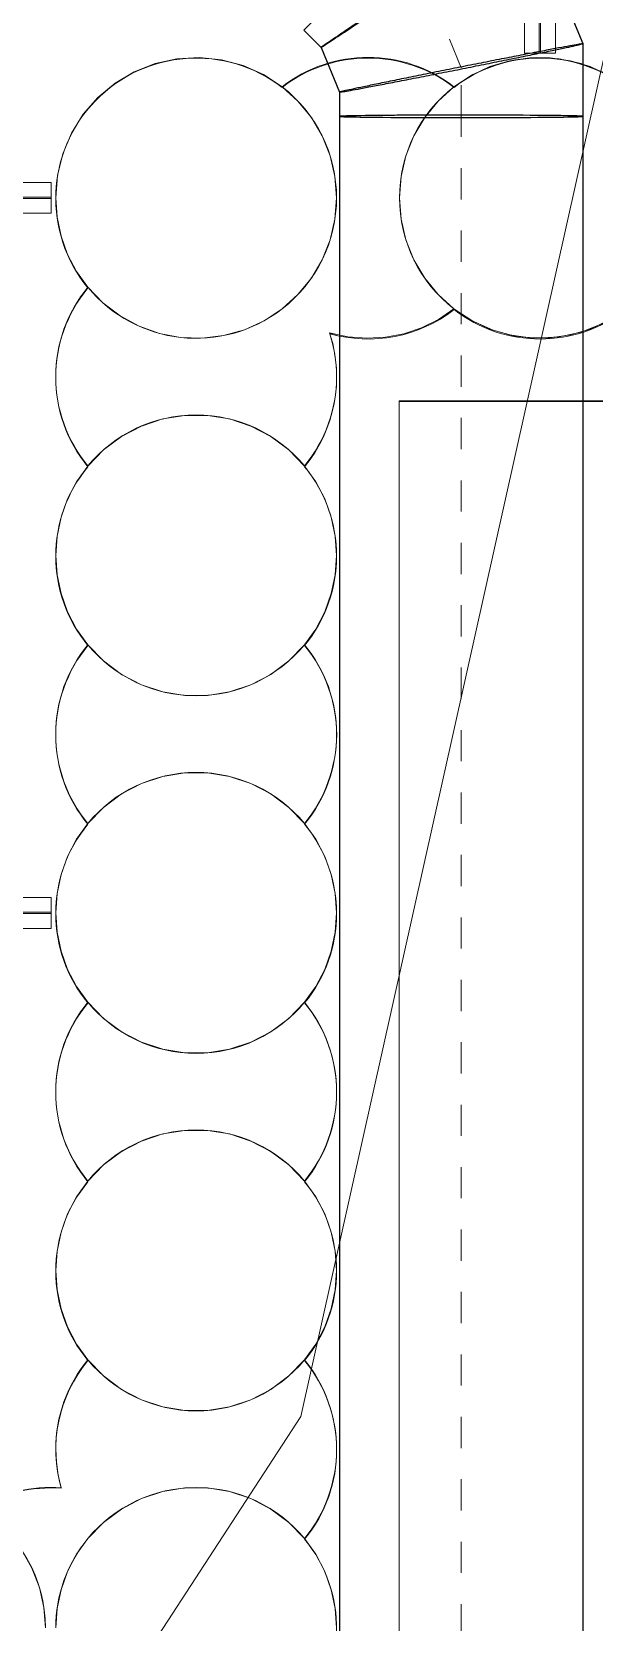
# Model space of a CAD drawing. Header units: metres. Extents: x 1753726 to 1755216, y 5920592 to 5921703.
# Drawn here: x 1755127.2 to 1755129.01, y 5921403.07 to 5921408.17 of the extents above; entities that cross this region are included whole.
import ezdxf

# ---------------------------------------------------------------- set-up
doc = ezdxf.new("R2010")
doc.units = ezdxf.units.M
doc.linetypes.add('Centre', pattern=[0.01, 0.006, -0.00125, 0.0015, -0.00125])
for name, color, linetype, lineweight in [('A-FLOR-____-OTLN', 9, 'Continuous', 9), ('M-HVAC-DUCT-CNTR', 70, 'Centre', 9), ('M-HVAC-DUCT-OTLN', 70, 'Continuous', 25), ('S-BEAM-____-OTLN', 7, 'Continuous', 9), ('S-FNDN-____-OTLN', 7, 'Continuous', 9)]:
    doc.layers.add(name, color=color, linetype=linetype, lineweight=lineweight)

# ---------------------------------------------------------------- blocks, each defined once
blk = doc.blocks.new('Round Segmented Bend - Slip Joint - Standard-4693878-X-ARUP-GL-HERNE_BAY_ALIGNMENT')
at = {"layer": 'M-HVAC-DUCT-OTLN'}
for p, q in [((1755128.0759, 5921408.1737), (1755128.6274, 5921408.7252)), ((1755128.0759, 5921408.1737), (1755128.6274, 5921408.7252)), ((1755128.792, 5921408.5607), (1755128.6274, 5921408.7252)), ((1755128.9701, 5921408.1306), (1755128.792, 5921408.5607)), ((1755128.0759, 5921408.1737), (1755128.1307, 5921408.1188)), ((1755128.9701, 5921407.8979), (1755128.9701, 5921408.1306)), ((1755128.1307, 5921408.1188), (1755128.1901, 5921407.9755)), ((1755128.1901, 5921407.9755), (1755128.1901, 5921407.8979))]:
    blk.add_line(p, q, dxfattribs=at)
for start_param, end_param in [(6.273187, 9.414779), (3.131594, 6.273187)]:
    blk.add_ellipse((1755128.5801, 5921407.8979), major_axis=(-0.39, 0), ratio=0.009999, start_param=start_param, end_param=end_param, dxfattribs=at)
for points, knots in [([(1755128.1307, 5921408.1188), (1755128.1308, 5921408.1188), (1755128.1338, 5921408.1207), (1755128.1478, 5921408.1298), (1755128.1716, 5921408.1455), (1755128.2043, 5921408.1672), (1755128.2448, 5921408.194), (1755128.2918, 5921408.2254), (1755128.344, 5921408.2601), (1755128.3998, 5921408.2973), (1755128.4574, 5921408.3358), (1755128.5152, 5921408.3744), (1755128.5713, 5921408.412), (1755128.6241, 5921408.4474), (1755128.672, 5921408.4795), (1755128.7134, 5921408.5073), (1755128.7472, 5921408.5301), (1755128.7723, 5921408.547), (1755128.7879, 5921408.5577), (1755128.7917, 5921408.5604), (1755128.792, 5921408.5606)], [0.0045011, 0.0045011, 0.0045011, 0.0045011, 0.0555556, 0.1111111, 0.1666667, 0.2222222, 0.2777778, 0.3333333, 0.3888889, 0.4444444, 0.5, 0.5555556, 0.6111111, 0.6666667, 0.7222222, 0.7777778, 0.8333333, 0.8888889, 0.9444444, 1, 1, 1, 1]), ([(1755128.792, 5921408.5607), (1755128.792, 5921408.5607), (1755128.7889, 5921408.5588), (1755128.775, 5921408.5497), (1755128.7511, 5921408.534), (1755128.7184, 5921408.5123), (1755128.678, 5921408.4855), (1755128.6309, 5921408.4542), (1755128.5787, 5921408.4194), (1755128.5229, 5921408.3822), (1755128.4653, 5921408.3437), (1755128.4075, 5921408.3051), (1755128.3514, 5921408.2675), (1755128.2986, 5921408.2321), (1755128.2508, 5921408.2001), (1755128.2093, 5921408.1722), (1755128.1756, 5921408.1494), (1755128.1505, 5921408.1325), (1755128.1348, 5921408.1218), (1755128.131, 5921408.1191), (1755128.1308, 5921408.1189)], [0.0045011, 0.0045011, 0.0045011, 0.0045011, 0.0555556, 0.1111111, 0.1666667, 0.2222222, 0.2777778, 0.3333333, 0.3888889, 0.4444444, 0.5, 0.5555556, 0.6111111, 0.6666667, 0.7222222, 0.7777778, 0.8333333, 0.8888889, 0.9444444, 1, 1, 1, 1]), ([(1755128.9701, 5921408.1306), (1755128.9701, 5921408.1308), (1755128.9664, 5921408.1304), (1755128.9498, 5921408.1276), (1755128.9215, 5921408.1225), (1755128.8829, 5921408.1153), (1755128.8351, 5921408.1062), (1755128.7795, 5921408.0954), (1755128.7179, 5921408.0834), (1755128.652, 5921408.0705), (1755128.584, 5921408.057), (1755128.5159, 5921408.0434), (1755128.4497, 5921408.0301), (1755128.3875, 5921408.0175), (1755128.3312, 5921408.006), (1755128.2824, 5921407.9959), (1755128.2426, 5921407.9875), (1755128.2131, 5921407.9812), (1755128.1948, 5921407.977), (1755128.1904, 5921407.9758), (1755128.1901, 5921407.9755)], [0.0041585, 0.0041585, 0.0041585, 0.0041585, 0.0555556, 0.1111111, 0.1666667, 0.2222222, 0.2777778, 0.3333333, 0.3888889, 0.4444444, 0.5, 0.5555556, 0.6111111, 0.6666667, 0.7222222, 0.7777778, 0.8333333, 0.8888889, 0.9444444, 1, 1, 1, 1]), ([(1755128.1901, 5921407.9755), (1755128.1902, 5921407.9753), (1755128.1939, 5921407.9757), (1755128.2105, 5921407.9785), (1755128.2387, 5921407.9836), (1755128.2773, 5921407.9908), (1755128.3252, 5921408), (1755128.3807, 5921408.0107), (1755128.4424, 5921408.0227), (1755128.5082, 5921408.0357), (1755128.5762, 5921408.0491), (1755128.6443, 5921408.0627), (1755128.7105, 5921408.076), (1755128.7727, 5921408.0886), (1755128.8291, 5921408.1001), (1755128.8779, 5921408.1102), (1755128.9176, 5921408.1186), (1755128.9471, 5921408.1249), (1755128.9655, 5921408.1291), (1755128.9699, 5921408.1304), (1755128.9701, 5921408.1306)], [0.0041585, 0.0041585, 0.0041585, 0.0041585, 0.0555556, 0.1111111, 0.1666667, 0.2222222, 0.2777778, 0.3333333, 0.3888889, 0.4444444, 0.5, 0.5555556, 0.6111111, 0.6666667, 0.7222222, 0.7777778, 0.8333333, 0.8888889, 0.9444444, 1, 1, 1, 1])]:
    blk.add_open_spline(points, degree=3, knots=knots, dxfattribs=at)
for points in [[(1755128.792, 5921408.5606), (1755128.792, 5921408.5607), (1755128.792, 5921408.5607), (1755128.792, 5921408.5607)], [(1755128.9701, 5921408.1306), (1755128.9701, 5921408.1306), (1755128.9701, 5921408.1306), (1755128.9701, 5921408.1306)], [(1755128.1308, 5921408.1189), (1755128.1307, 5921408.1189), (1755128.1307, 5921408.1188), (1755128.1307, 5921408.1188)], [(1755128.1901, 5921407.9755), (1755128.1901, 5921407.9755), (1755128.1901, 5921407.9755), (1755128.1901, 5921407.9755)]]:
    blk.add_open_spline(points, degree=3, dxfattribs=at)
blk = doc.blocks.new('308492-ARUP-STPW-MOD-1600_rvt-1-X-ARUP-GL-HERNE_BAY_ALIGNMENT')
at = {"layer": 'M-HVAC-DUCT-CNTR'}
for p, q in [((1755128.5801, 5921408.0531), (1755128.4614, 5921408.3398)), ((1755128.5801, 5921407.8979), (1755128.5801, 5921408.0531)), ((1755128.5801, 5921400.6318), (1755128.5801, 5921407.8979)), ((1755128.5801, 5921400.6318), (1755128.5801, 5921407.8979))]:
    blk.add_line(p, q, dxfattribs=at)
at = {"layer": 'M-HVAC-DUCT-OTLN'}
for p, q in [((1755128.1901, 5921407.8979), (1755128.1901, 5921400.6318)), ((1755128.9701, 5921400.6318), (1755128.9701, 5921407.8979))]:
    blk.add_line(p, q, dxfattribs=at)
for start_param, end_param in [(6.107001, 6.281534), (0, 1.394612), (4.536204, 6.107001), (1.394612, 2.965408), (3.141593, 4.536204), (2.965408, 3.139941)]:
    blk.add_ellipse((1755128.5801, 5921407.8979), major_axis=(-0.39, 0), ratio=0.009999, start_param=start_param, end_param=end_param, dxfattribs=at)
blk.add_blockref('Round Segmented Bend - Slip Joint - Standard-4693878-X-ARUP-GL-HERNE_BAY_ALIGNMENT', (0, 0), dxfattribs=at)
blk = doc.blocks.new('HB_Struct Framing_Support_2 - HB_Struct Framing_Support-5141438-X-ARUP-GL-HERNE_BAY_ALIGNMENT')
at = {"layer": 'S-BEAM-____-OTLN'}
for p, q in [((0.0495, -0.015), (-0.0495, -0.015)), ((-0.0495, -0.015), (-0.0133, -0.015)), ((-0.0133, -0.015), (-0.0495, -0.015)), ((-0.0495, -0.015), (0.0495, -0.015)), ((-0.0495, -0.015), (-0.0495, -1.015)), ((-0.0495, -0.015), (-0.0495, -1.015)), ((-0.0495, -0.015), (-0.0495, -1.015)), ((-0.0495, -0.015), (-0.0495, -1.015)), ((-0.0133, -0.015), (-0.0023, -0.015)), ((-0.0133, -0.015), (-0.0023, -0.015)), ((-0.0023, -1.015), (-0.0023, -0.015)), ((-0.0023, -1.015), (-0.0023, -0.015)), ((0.0023, -0.015), (0.0023, -1.015)), ((0.0023, -0.015), (0.0133, -0.015)), ((0.0023, -0.015), (0.0133, -0.015)), ((0.0023, -1.015), (0.0023, -0.015)), ((0.0495, -0.015), (0.0133, -0.015)), ((0.0133, -0.015), (0.0495, -0.015)), ((0.0495, -1.015), (0.0495, -0.015)), ((0.0495, -0.015), (0.0495, -1.015)), ((0.0495, -0.015), (0.0495, -1.015)), ((0.0495, -0.015), (0.0495, -1.015)), ((0.0495, -1.015), (-0.0495, -1.015)), ((-0.0495, -1.015), (-0.0133, -1.015)), ((-0.0133, -1.015), (-0.0495, -1.015)), ((-0.0495, -1.015), (0.0495, -1.015)), ((-0.0023, -1.015), (-0.0133, -1.015)), ((-0.0023, -1.015), (-0.0133, -1.015)), ((0.0133, -1.015), (0.0023, -1.015)), ((0.0133, -1.015), (0.0023, -1.015)), ((0.0495, -1.015), (0.0133, -1.015)), ((0.0133, -1.015), (0.0495, -1.015))]:
    blk.add_line(p, q, dxfattribs=at)
blk = doc.blocks.new('308492-ARUP-STTW-MOD-0100_rvt-1-X-ARUP-GL-HERNE_BAY_ALIGNMENT')
at = {"layer": 'S-BEAM-____-OTLN'}
for p, q in [((1755128.3805, 5921403.6054), (1755128.3805, 5921406.9869)), ((1755128.3805, 5921406.9869), (1755128.3805, 5921403.6054)), ((1755128.3805, 5921406.9869), (1755130.1818, 5921406.9869)), ((1755130.1818, 5921406.9869), (1755128.3805, 5921406.9869)), ((1755128.3805, 5921402.4054), (1755128.3805, 5921403.6054)), ((1755128.3805, 5921403.6054), (1755128.3805, 5921402.4054))]:
    blk.add_line(p, q, dxfattribs=at)
at = {"layer": 'S-FNDN-____-OTLN'}
for p, q in [((1755130.1821, 5921406.9846), (1755128.3807, 5921406.9846)), ((1755128.3807, 5921406.9846), (1755128.3807, 5921402.4041)), ((1755128.3807, 5921402.4041), (1755128.3807, 5921406.9846)), ((1755128.3807, 5921406.9846), (1755130.1821, 5921406.9846))]:
    blk.add_line(p, q, dxfattribs=at)
at = {"layer": 'S-FNDN-____-OTLN', "flags": 128}
for points in [[(1755127.2805, 5921407.6369), (1755127.2862, 5921407.7082), (1755127.3031, 5921407.7778), (1755127.3309, 5921407.8438), (1755127.3688, 5921407.9045), (1755127.4158, 5921407.9585), (1755127.4708, 5921408.0044), (1755127.5323, 5921408.0409), (1755127.5989, 5921408.0672), (1755127.6688, 5921408.0826), (1755127.7403, 5921408.0868), (1755127.8115, 5921408.0795), (1755127.8806, 5921408.0611), (1755127.946, 5921408.0319), (1755128.0059, 5921407.9928)], [(1755128.0059, 5921407.9928), (1755127.946, 5921408.0319), (1755127.8806, 5921408.0611), (1755127.8115, 5921408.0795), (1755127.7403, 5921408.0868), (1755127.6688, 5921408.0826), (1755127.5989, 5921408.0672), (1755127.5323, 5921408.0409), (1755127.4708, 5921408.0044), (1755127.4158, 5921407.9585), (1755127.3688, 5921407.9045), (1755127.3309, 5921407.8438), (1755127.3031, 5921407.7778), (1755127.2862, 5921407.7082), (1755127.2805, 5921407.6369)], [(1755128.5567, 5921407.9928), (1755128.6167, 5921408.0319), (1755128.682, 5921408.0611), (1755128.7512, 5921408.0795), (1755128.8224, 5921408.0868), (1755128.8939, 5921408.0826), (1755128.9638, 5921408.0672), (1755129.0303, 5921408.0409), (1755129.0919, 5921408.0044), (1755129.1469, 5921407.9585), (1755129.1939, 5921407.9045), (1755129.2318, 5921407.8438), (1755129.2595, 5921407.7778), (1755129.2765, 5921407.7082), (1755129.2821, 5921407.6369)], [(1755129.1075, 5921407.9928), (1755129.0527, 5921408.0291), (1755128.9931, 5921408.0571), (1755128.9301, 5921408.0761), (1755128.865, 5921408.0857), (1755128.7993, 5921408.0857), (1755128.7342, 5921408.0761), (1755128.6712, 5921408.0571), (1755128.6116, 5921408.0291), (1755128.5567, 5921407.9928)], [(1755128.0059, 5921407.9928), (1755128.0566, 5921407.947), (1755128.0998, 5921407.894), (1755128.1345, 5921407.8351), (1755128.1599, 5921407.7716), (1755128.1753, 5921407.705), (1755128.1805, 5921407.6369)], [(1755128.1805, 5921407.6369), (1755128.1753, 5921407.705), (1755128.1599, 5921407.7716), (1755128.1345, 5921407.8351), (1755128.0998, 5921407.894), (1755128.0566, 5921407.947), (1755128.0059, 5921407.9928)], [(1755128.3821, 5921407.6369), (1755128.3873, 5921407.705), (1755128.4028, 5921407.7716), (1755128.4282, 5921407.8351), (1755128.4628, 5921407.894), (1755128.506, 5921407.947), (1755128.5567, 5921407.9928)], [(1755128.5567, 5921407.9928), (1755128.506, 5921407.947), (1755128.4628, 5921407.894), (1755128.4282, 5921407.8351), (1755128.4028, 5921407.7716), (1755128.3873, 5921407.705), (1755128.3821, 5921407.6369)], [(1755127.3833, 5921407.3506), (1755127.3473, 5921407.401), (1755127.3185, 5921407.4559), (1755127.2975, 5921407.5143), (1755127.2848, 5921407.575), (1755127.2805, 5921407.6369)], [(1755127.2805, 5921407.6369), (1755127.2848, 5921407.575), (1755127.2975, 5921407.5143), (1755127.3185, 5921407.4559), (1755127.3473, 5921407.401), (1755127.3833, 5921407.3506)], [(1755128.1805, 5921407.6369), (1755128.1753, 5921407.5687), (1755128.1599, 5921407.5021), (1755128.1345, 5921407.4387), (1755128.0998, 5921407.3798), (1755128.0566, 5921407.3268), (1755128.0059, 5921407.281)], [(1755128.0059, 5921407.281), (1755128.0566, 5921407.3268), (1755128.0998, 5921407.3798), (1755128.1345, 5921407.4387), (1755128.1599, 5921407.5021), (1755128.1753, 5921407.5687), (1755128.1805, 5921407.6369)], [(1755128.5567, 5921407.281), (1755128.506, 5921407.3268), (1755128.4628, 5921407.3798), (1755128.4282, 5921407.4387), (1755128.4028, 5921407.5021), (1755128.3873, 5921407.5687), (1755128.3821, 5921407.6369)], [(1755128.3821, 5921407.6369), (1755128.3873, 5921407.5687), (1755128.4028, 5921407.5021), (1755128.4282, 5921407.4387), (1755128.4628, 5921407.3798), (1755128.506, 5921407.3268), (1755128.5567, 5921407.281)], [(1755129.2821, 5921407.6369), (1755129.2765, 5921407.5655), (1755129.2595, 5921407.496), (1755129.2318, 5921407.43), (1755129.1939, 5921407.3692), (1755129.1469, 5921407.3152), (1755129.0919, 5921407.2694), (1755129.0303, 5921407.2329), (1755128.9638, 5921407.2066), (1755128.8939, 5921407.1911), (1755128.8224, 5921407.187), (1755128.7512, 5921407.1942), (1755128.682, 5921407.2127), (1755128.6167, 5921407.2418), (1755128.5567, 5921407.281)], [(1755128.0059, 5921407.281), (1755127.9481, 5921407.243), (1755127.8851, 5921407.2143), (1755127.8185, 5921407.1956), (1755127.7498, 5921407.1873), (1755127.6806, 5921407.1897), (1755127.6126, 5921407.2026), (1755127.5474, 5921407.2258), (1755127.4865, 5921407.2588), (1755127.4314, 5921407.3007), (1755127.3833, 5921407.3506)], [(1755127.3833, 5921407.3506), (1755127.4314, 5921407.3007), (1755127.4865, 5921407.2588), (1755127.5474, 5921407.2258), (1755127.6126, 5921407.2026), (1755127.6806, 5921407.1897), (1755127.7498, 5921407.1873), (1755127.8185, 5921407.1956), (1755127.8851, 5921407.2143), (1755127.9481, 5921407.243), (1755128.0059, 5921407.281)], [(1755128.5567, 5921407.281), (1755128.5068, 5921407.2475), (1755128.4529, 5921407.2209), (1755128.396, 5921407.2017), (1755128.3369, 5921407.1903), (1755128.2769, 5921407.1869), (1755128.217, 5921407.1915), (1755128.1583, 5921407.204)], [(1755128.1583, 5921407.204), (1755128.217, 5921407.1915), (1755128.2769, 5921407.1869), (1755128.3369, 5921407.1903), (1755128.396, 5921407.2017), (1755128.4529, 5921407.2209), (1755128.5068, 5921407.2475), (1755128.5567, 5921407.281)], [(1755128.5567, 5921407.281), (1755128.6116, 5921407.2446), (1755128.6712, 5921407.2167), (1755128.7342, 5921407.1977), (1755128.7993, 5921407.1881), (1755128.865, 5921407.1881), (1755128.9301, 5921407.1977), (1755128.9931, 5921407.2167), (1755129.0527, 5921407.2446), (1755129.1075, 5921407.281)], [(1755127.3833, 5921406.7778), (1755127.4335, 5921406.8296), (1755127.4912, 5921406.8726), (1755127.5551, 5921406.9059), (1755127.6234, 5921406.9286), (1755127.6945, 5921406.9401), (1755127.7665, 5921406.9401), (1755127.8376, 5921406.9286), (1755127.906, 5921406.9059), (1755127.9698, 5921406.8726), (1755128.0275, 5921406.8296), (1755128.0777, 5921406.7778)], [(1755128.0777, 5921406.7778), (1755128.0275, 5921406.8296), (1755127.9698, 5921406.8726), (1755127.906, 5921406.9059), (1755127.8376, 5921406.9286), (1755127.7665, 5921406.9401), (1755127.6945, 5921406.9401), (1755127.6234, 5921406.9286), (1755127.5551, 5921406.9059), (1755127.4912, 5921406.8726), (1755127.4335, 5921406.8296), (1755127.3833, 5921406.7778)], [(1755127.2805, 5921406.4915), (1755127.2848, 5921406.5534), (1755127.2975, 5921406.6141), (1755127.3185, 5921406.6725), (1755127.3473, 5921406.7274), (1755127.3833, 5921406.7778)], [(1755127.3833, 5921406.7778), (1755127.3473, 5921406.7274), (1755127.3185, 5921406.6725), (1755127.2975, 5921406.6141), (1755127.2848, 5921406.5534), (1755127.2805, 5921406.4915)], [(1755128.0777, 5921406.7778), (1755128.1137, 5921406.7274), (1755128.1425, 5921406.6725), (1755128.1635, 5921406.6141), (1755128.1762, 5921406.5534), (1755128.1805, 5921406.4915)], [(1755128.1805, 5921406.4915), (1755128.1762, 5921406.5534), (1755128.1635, 5921406.6141), (1755128.1425, 5921406.6725), (1755128.1137, 5921406.7274), (1755128.0777, 5921406.7778)], [(1755127.3833, 5921406.2052), (1755127.3473, 5921406.2556), (1755127.3185, 5921406.3106), (1755127.2975, 5921406.3689), (1755127.2848, 5921406.4296), (1755127.2805, 5921406.4915)], [(1755127.2805, 5921406.4915), (1755127.2848, 5921406.4296), (1755127.2975, 5921406.3689), (1755127.3185, 5921406.3106), (1755127.3473, 5921406.2556), (1755127.3833, 5921406.2052)], [(1755128.1805, 5921406.4915), (1755128.1762, 5921406.4296), (1755128.1635, 5921406.3689), (1755128.1425, 5921406.3106), (1755128.1137, 5921406.2556), (1755128.0777, 5921406.2052)], [(1755128.0777, 5921406.2052), (1755128.1137, 5921406.2556), (1755128.1425, 5921406.3106), (1755128.1635, 5921406.3689), (1755128.1762, 5921406.4296), (1755128.1805, 5921406.4915)], [(1755128.0777, 5921406.2052), (1755128.0275, 5921406.1535), (1755127.9698, 5921406.1104), (1755127.906, 5921406.0771), (1755127.8376, 5921406.0544), (1755127.7665, 5921406.043), (1755127.6945, 5921406.043), (1755127.6234, 5921406.0544), (1755127.5551, 5921406.0771), (1755127.4912, 5921406.1104), (1755127.4335, 5921406.1535), (1755127.3833, 5921406.2052)], [(1755127.3833, 5921406.2052), (1755127.4335, 5921406.1535), (1755127.4912, 5921406.1104), (1755127.5551, 5921406.0771), (1755127.6234, 5921406.0544), (1755127.6945, 5921406.043), (1755127.7665, 5921406.043), (1755127.8376, 5921406.0544), (1755127.906, 5921406.0771), (1755127.9698, 5921406.1104), (1755128.0275, 5921406.1535), (1755128.0777, 5921406.2052)], [(1755127.3833, 5921405.6325), (1755127.4335, 5921405.6842), (1755127.4912, 5921405.7272), (1755127.5551, 5921405.7605), (1755127.6234, 5921405.7832), (1755127.6945, 5921405.7947), (1755127.7665, 5921405.7947), (1755127.8376, 5921405.7832), (1755127.906, 5921405.7605), (1755127.9698, 5921405.7272), (1755128.0275, 5921405.6842), (1755128.0777, 5921405.6325)], [(1755128.0777, 5921405.6325), (1755128.0275, 5921405.6842), (1755127.9698, 5921405.7272), (1755127.906, 5921405.7605), (1755127.8376, 5921405.7832), (1755127.7665, 5921405.7947), (1755127.6945, 5921405.7947), (1755127.6234, 5921405.7832), (1755127.5551, 5921405.7605), (1755127.4912, 5921405.7272), (1755127.4335, 5921405.6842), (1755127.3833, 5921405.6325)], [(1755127.2805, 5921405.3462), (1755127.2848, 5921405.4081), (1755127.2975, 5921405.4687), (1755127.3185, 5921405.5271), (1755127.3473, 5921405.582), (1755127.3833, 5921405.6325)], [(1755127.3833, 5921405.6325), (1755127.3473, 5921405.582), (1755127.3185, 5921405.5271), (1755127.2975, 5921405.4687), (1755127.2848, 5921405.4081), (1755127.2805, 5921405.3462)], [(1755128.0777, 5921405.6325), (1755128.1137, 5921405.582), (1755128.1425, 5921405.5271), (1755128.1635, 5921405.4687), (1755128.1762, 5921405.4081), (1755128.1805, 5921405.3462)], [(1755128.1805, 5921405.3462), (1755128.1762, 5921405.4081), (1755128.1635, 5921405.4687), (1755128.1425, 5921405.5271), (1755128.1137, 5921405.582), (1755128.0777, 5921405.6325)], [(1755127.3833, 5921405.0598), (1755127.3473, 5921405.1103), (1755127.3185, 5921405.1652), (1755127.2975, 5921405.2236), (1755127.2848, 5921405.2842), (1755127.2805, 5921405.3462)], [(1755127.2805, 5921405.3462), (1755127.2848, 5921405.2842), (1755127.2975, 5921405.2236), (1755127.3185, 5921405.1652), (1755127.3473, 5921405.1103), (1755127.3833, 5921405.0598)], [(1755128.1805, 5921405.3462), (1755128.1762, 5921405.2842), (1755128.1635, 5921405.2236), (1755128.1425, 5921405.1652), (1755128.1137, 5921405.1103), (1755128.0777, 5921405.0598)], [(1755128.0777, 5921405.0598), (1755128.1137, 5921405.1103), (1755128.1425, 5921405.1652), (1755128.1635, 5921405.2236), (1755128.1762, 5921405.2842), (1755128.1805, 5921405.3462)], [(1755128.0777, 5921405.0598), (1755128.0275, 5921405.0081), (1755127.9698, 5921404.9651), (1755127.906, 5921404.9318), (1755127.8376, 5921404.9091), (1755127.7665, 5921404.8976), (1755127.6945, 5921404.8976), (1755127.6234, 5921404.9091), (1755127.5551, 5921404.9318), (1755127.4912, 5921404.9651), (1755127.4335, 5921405.0081), (1755127.3833, 5921405.0598)], [(1755127.3833, 5921405.0598), (1755127.4335, 5921405.0081), (1755127.4912, 5921404.9651), (1755127.5551, 5921404.9318), (1755127.6234, 5921404.9091), (1755127.6945, 5921404.8976), (1755127.7665, 5921404.8976), (1755127.8376, 5921404.9091), (1755127.906, 5921404.9318), (1755127.9698, 5921404.9651), (1755128.0275, 5921405.0081), (1755128.0777, 5921405.0598)], [(1755127.3833, 5921404.4871), (1755127.4335, 5921404.5388), (1755127.4912, 5921404.5819), (1755127.5551, 5921404.6152), (1755127.6234, 5921404.6379), (1755127.6945, 5921404.6493), (1755127.7665, 5921404.6493), (1755127.8376, 5921404.6379), (1755127.906, 5921404.6152), (1755127.9698, 5921404.5819), (1755128.0275, 5921404.5388), (1755128.0777, 5921404.4871)], [(1755128.0777, 5921404.4871), (1755128.0275, 5921404.5388), (1755127.9698, 5921404.5819), (1755127.906, 5921404.6152), (1755127.8376, 5921404.6379), (1755127.7665, 5921404.6493), (1755127.6945, 5921404.6493), (1755127.6234, 5921404.6379), (1755127.5551, 5921404.6152), (1755127.4912, 5921404.5819), (1755127.4335, 5921404.5388), (1755127.3833, 5921404.4871)], [(1755127.2805, 5921404.2008), (1755127.2848, 5921404.2627), (1755127.2975, 5921404.3234), (1755127.3185, 5921404.3817), (1755127.3473, 5921404.4367), (1755127.3833, 5921404.4871)], [(1755127.3833, 5921404.4871), (1755127.3473, 5921404.4367), (1755127.3185, 5921404.3817), (1755127.2975, 5921404.3234), (1755127.2848, 5921404.2627), (1755127.2805, 5921404.2008)], [(1755128.0777, 5921404.4871), (1755128.1137, 5921404.4367), (1755128.1425, 5921404.3817), (1755128.1635, 5921404.3234), (1755128.1762, 5921404.2627), (1755128.1805, 5921404.2008)], [(1755128.1805, 5921404.2008), (1755128.1762, 5921404.2627), (1755128.1635, 5921404.3234), (1755128.1425, 5921404.3817), (1755128.1137, 5921404.4367), (1755128.0777, 5921404.4871)], [(1755127.3833, 5921403.9145), (1755127.3473, 5921403.9649), (1755127.3185, 5921404.0198), (1755127.2975, 5921404.0782), (1755127.2848, 5921404.1389), (1755127.2805, 5921404.2008)], [(1755127.2805, 5921404.2008), (1755127.2848, 5921404.1389), (1755127.2975, 5921404.0782), (1755127.3185, 5921404.0198), (1755127.3473, 5921403.9649), (1755127.3833, 5921403.9145)], [(1755128.1805, 5921404.2008), (1755128.1762, 5921404.1389), (1755128.1635, 5921404.0782), (1755128.1425, 5921404.0198), (1755128.1137, 5921403.9649), (1755128.0777, 5921403.9145)], [(1755128.0777, 5921403.9145), (1755128.1137, 5921403.9649), (1755128.1425, 5921404.0198), (1755128.1635, 5921404.0782), (1755128.1762, 5921404.1389), (1755128.1805, 5921404.2008)], [(1755128.0777, 5921403.9145), (1755128.0275, 5921403.8627), (1755127.9698, 5921403.8197), (1755127.906, 5921403.7864), (1755127.8376, 5921403.7637), (1755127.7665, 5921403.7522), (1755127.6945, 5921403.7522), (1755127.6234, 5921403.7637), (1755127.5551, 5921403.7864), (1755127.4912, 5921403.8197), (1755127.4335, 5921403.8627), (1755127.3833, 5921403.9145)], [(1755127.3833, 5921403.9145), (1755127.4335, 5921403.8627), (1755127.4912, 5921403.8197), (1755127.5551, 5921403.7864), (1755127.6234, 5921403.7637), (1755127.6945, 5921403.7522), (1755127.7665, 5921403.7522), (1755127.8376, 5921403.7637), (1755127.906, 5921403.7864), (1755127.9698, 5921403.8197), (1755128.0275, 5921403.8627), (1755128.0777, 5921403.9145)], [(1755127.2979, 5921403.5041), (1755127.2883, 5921403.5448), (1755127.2825, 5921403.5862), (1755127.2805, 5921403.6281)], [(1755127.2805, 5921403.6281), (1755127.2825, 5921403.5862), (1755127.2883, 5921403.5448), (1755127.2979, 5921403.5041)], [(1755127.3833, 5921403.3417), (1755127.4335, 5921403.3935), (1755127.4912, 5921403.4365), (1755127.5551, 5921403.4698), (1755127.6234, 5921403.4925), (1755127.6945, 5921403.504), (1755127.7665, 5921403.504), (1755127.8376, 5921403.4925), (1755127.906, 5921403.4698), (1755127.9698, 5921403.4365), (1755128.0275, 5921403.3935), (1755128.0777, 5921403.3417)], [(1755128.0777, 5921403.3417), (1755128.0275, 5921403.3935), (1755127.9698, 5921403.4365), (1755127.906, 5921403.4698), (1755127.8376, 5921403.4925), (1755127.7665, 5921403.504), (1755127.6945, 5921403.504), (1755127.6234, 5921403.4925), (1755127.5551, 5921403.4698), (1755127.4912, 5921403.4365), (1755127.4335, 5921403.3935), (1755127.3833, 5921403.3417)], [(1755127.0305, 5921403.4402), (1755127.0842, 5921403.402), (1755127.1317, 5921403.3564), (1755127.1721, 5921403.3043), (1755127.2044, 5921403.2469), (1755127.228, 5921403.1854), (1755127.2424, 5921403.1211), (1755127.2472, 5921403.0554)], [(1755127.2472, 5921403.0554), (1755127.2424, 5921403.1211), (1755127.228, 5921403.1854), (1755127.2044, 5921403.2469), (1755127.1721, 5921403.3043), (1755127.1317, 5921403.3564), (1755127.0842, 5921403.402), (1755127.0305, 5921403.4402)], [(1755127.2805, 5921403.0554), (1755127.2848, 5921403.1173), (1755127.2975, 5921403.178), (1755127.3185, 5921403.2364), (1755127.3473, 5921403.2913), (1755127.3833, 5921403.3417)], [(1755127.3833, 5921403.3417), (1755127.3473, 5921403.2913), (1755127.3185, 5921403.2364), (1755127.2975, 5921403.178), (1755127.2848, 5921403.1173), (1755127.2805, 5921403.0554)], [(1755128.0777, 5921403.3417), (1755128.1137, 5921403.2913), (1755128.1425, 5921403.2364), (1755128.1635, 5921403.178), (1755128.1762, 5921403.1173), (1755128.1805, 5921403.0554)], [(1755128.1805, 5921403.0554), (1755128.1762, 5921403.1173), (1755128.1635, 5921403.178), (1755128.1425, 5921403.2364), (1755128.1137, 5921403.2913), (1755128.0777, 5921403.3417)]]:
    blk.add_lwpolyline(points, dxfattribs=at)
at = {"layer": 'S-FNDN-____-OTLN'}
for centre, start, end in [((1755127.7307, 5921407.6346), 52.2641, 219.5175), ((1755127.7307, 5921407.6346), 52.2641, 219.5175), ((1755128.2813, 5921407.6369), 52.2641, 127.7359), ((1755128.2813, 5921407.6369), 52.2641, 127.7359), ((1755127.7305, 5921407.6369), 0, 52.2641), ((1755128.8321, 5921407.6369), 127.7359, 180), ((1755128.8321, 5921407.6369), 127.7359, 180), ((1755127.7305, 5921407.6369), 307.7359, 360), ((1755127.7305, 5921407.6369), 307.7359, 0), ((1755128.8321, 5921407.6369), 180, 232.2641), ((1755128.8321, 5921407.6369), 180, 232.2641), ((1755127.7305, 5921407.0642), 140.4825, 180), ((1755127.7305, 5921407.6369), 219.5175, 307.7359), ((1755128.2816, 5921407.6346), 254.1237, 307.7359), ((1755128.8324, 5921407.6346), 232.2641, 307.7359), ((1755128.8324, 5921407.6346), 232.2641, 307.7359), ((1755127.7307, 5921407.0619), 320.4825, 18.1059), ((1755127.7307, 5921407.0619), 320.4825, 18.1059), ((1755127.7305, 5921407.0642), 0, 18.1059), ((1755127.7305, 5921407.0642), 180, 219.5175), ((1755127.7305, 5921407.0642), 320.4825, 0), ((1755127.7305, 5921407.0642), 320.4825, 360), ((1755127.7305, 5921406.4915), 39.5175, 140.4825), ((1755127.7305, 5921406.4915), 39.5175, 140.4825), ((1755127.7307, 5921406.4892), 320.4825, 39.5175), ((1755127.7305, 5921405.9188), 140.4825, 180), ((1755127.7305, 5921405.9188), 0, 39.5175), ((1755127.7305, 5921405.9188), 180, 219.5175), ((1755127.7305, 5921405.9188), 180, 219.5175), ((1755127.7305, 5921405.9188), 320.4825, 0), ((1755127.7305, 5921405.9188), 320.4825, 360), ((1755127.7307, 5921405.3439), 140.4825, 219.5175), ((1755127.7307, 5921405.3439), 320.4825, 39.5175), ((1755127.7307, 5921405.3439), 320.4825, 39.5175), ((1755127.7305, 5921404.7735), 140.4825, 180), ((1755127.7305, 5921405.3462), 219.5175, 320.4825), ((1755127.7305, 5921404.7735), 0, 39.5175), ((1755127.7307, 5921404.7712), 320.4825, 39.5175), ((1755127.7305, 5921404.7735), 180, 219.5175), ((1755127.7305, 5921404.7735), 320.4825, 0), ((1755127.7305, 5921404.7735), 320.4825, 0), ((1755127.7307, 5921404.1985), 140.4825, 219.5175), ((1755127.7307, 5921404.1985), 320.4825, 39.5175), ((1755127.7307, 5921404.1985), 320.4825, 39.5175), ((1755127.7305, 5921403.6281), 140.4825, 180), ((1755127.7305, 5921404.2008), 219.5175, 320.4825), ((1755127.7305, 5921403.6281), 0, 39.5175), ((1755127.7307, 5921403.6258), 320.5444, 39.5175), ((1755127.7305, 5921403.6281), 320.4825, 0), ((1755127.7305, 5921403.6281), 320.4825, 360), ((1755127.2641, 5921403.0541), 85.6927, 121.2329), ((1755127.2641, 5921403.0541), 85.6927, 121.2329), ((1755126.7972, 5921403.0554), 0, 58.767), ((1755126.7972, 5921403.0554), 360, 58.767), ((1755127.7305, 5921403.0554), 140.4825, 180), ((1755127.7307, 5921403.0539), 238.7396, 39.4554)]:
    blk.add_arc(centre, 0.45, start, end, dxfattribs=at)
for centre, major_axis, start_param, end_param in [((1755128.2816, 5921407.6346), (0.45, 0), 0.912181, 2.229412), ((1755128.2816, 5921407.6346), (0.45, 0), 0.912181, 2.229412), ((1755128.8324, 5921407.6346), (0.45, 0), 0.912181, 2.229412), ((1755128.8324, 5921407.6346), (0.45, 0), 0.912181, 2.229412), ((1755127.7305, 5921407.6369), (0.2727, 0.3579), 5.363447, 6.275628), ((1755127.7307, 5921407.0619), (-0.0932, 0.4402), 0.672366, 2.051789), ((1755127.7307, 5921407.0619), (-0.0992, 0.4389), 0.658719, 2.038141), ((1755127.7305, 5921407.0642), (-0.2803, 0.3521), 0.208719, 0.89843), ((1755127.7305, 5921407.6369), (0.45, 0), 3.831304, 5.371004), ((1755128.2816, 5921407.6346), (-0.0233, 0.4494), 2.812793, 3.748501), ((1755127.7305, 5921407.0642), (0.3067, 0.3293), 5.462273, 5.77828), ((1755127.7305, 5921407.0642), (-0.2597, 0.3675), 0.955731, 1.645442), ((1755127.7307, 5921406.4892), (-0.4017, 0.2027), 6.060819, 7.440241), ((1755127.7307, 5921406.4892), (-0.0992, 0.4389), 0.658719, 2.038141), ((1755127.7307, 5921406.4892), (0.4235, 0.1521), 5.248619, 6.628041), ((1755127.7307, 5921405.9165), (-0.4017, 0.2027), 6.060819, 7.440241), ((1755127.7307, 5921405.9165), (-0.2782, 0.3537), 0.214479, 1.593901), ((1755127.7305, 5921405.9188), (-0.2936, 0.341), 0.170333, 0.860044), ((1755127.7305, 5921406.4915), (-0.3634, 0.2654), 1.320507, 3.082677), ((1755127.7305, 5921406.4915), (0.45, 0), 3.831304, 5.593474), ((1755127.7305, 5921405.9188), (0.2803, 0.3521), 5.384755, 6.074466), ((1755127.7307, 5921405.9165), (0.3521, 0.2803), 4.921108, 6.30053), ((1755127.7307, 5921405.9165), (0.4235, 0.1521), 5.248619, 6.628041), ((1755127.7305, 5921405.3462), (-0.4402, 0.0932), 4.040023, 5.802193), ((1755127.7305, 5921405.3462), (0.4435, 0.0763), 0.519378, 2.281549), ((1755127.7307, 5921405.3439), (0.0992, 0.4389), 1.103451, 2.482874), ((1755127.7307, 5921404.7712), (0.0992, 0.4389), 1.103451, 2.482874), ((1755127.7307, 5921404.7712), (0.4017, 0.2027), 1.984537, 3.363959), ((1755127.7305, 5921404.7735), (0.2597, 0.3675), 1.49615, 2.185862), ((1755127.7305, 5921405.3462), (-0.1919, 0.407), 1.819965, 3.582135), ((1755127.7305, 5921404.7735), (-0.3898, 0.2248), 3.66471, 4.354421), ((1755127.7307, 5921404.7712), (-0.4235, 0.1521), 2.796737, 4.176159), ((1755127.7305, 5921404.7735), (0.3108, 0.3255), 2.333089, 3.022801), ((1755127.7305, 5921404.2008), (0.407, 0.1919), 0.249169, 2.011339), ((1755127.7305, 5921404.2008), (0.45, 0), 0.689711, 2.451882), ((1755127.7307, 5921404.1985), (0.0992, 0.4389), 1.103451, 2.482874), ((1755127.7307, 5921403.6258), (0.0992, 0.4389), 1.103451, 2.06997), ((1755127.7307, 5921403.6258), (0.1815, 0.4118), 1.296256, 2.262774), ((1755127.7305, 5921403.6281), (0.2597, 0.3675), 1.49615, 2.185862), ((1755127.7305, 5921404.2008), (0.1097, 0.4364), 2.506665, 4.268836), ((1755127.7305, 5921403.6281), (0.45, 0), 0, 0.689711), ((1755127.7307, 5921403.6258), (-0.439, 0.099), 2.674788, 4.053129), ((1755127.2638, 5921403.0554), (0, 0.45), 6.207377, 6.828302), ((1755127.2638, 5921403.0554), (-0.3059, 0.33), 5.459883, 6.080808), ((1755127.7305, 5921403.0554), (0, 0.45), 5.4021, 7.164271), ((1755127.7305, 5921403.0554), (0.1115, 0.436), 5.65239, 7.41456), ((1755127.7305, 5921403.0554), (-0.3108, 0.3255), 0.118792, 0.808503), ((1755127.7307, 5921403.0539), (0.331, 0.3049), 3.422369, 6.227389)]:
    blk.add_ellipse(centre, major_axis=major_axis, ratio=1, start_param=start_param, end_param=end_param, dxfattribs=at)
at = {"layer": 'S-BEAM-____-OTLN'}
for p, rotation in [((1755128.8321, 5921408.0853), 180), ((1755128.8321, 5921408.0853), 180), ((1755128.8321, 5921408.0853), 180), ((1755128.8321, 5921408.0853), 180), ((1755127.2805, 5921407.6369), 269.9999999999995), ((1755127.2805, 5921407.6369), 269.9999999999995), ((1755127.2805, 5921407.6369), 269.9999999999995), ((1755127.2805, 5921407.6369), 269.9999999999995), ((1755127.2805, 5921405.3462), 269.9999999999995), ((1755127.2805, 5921405.3462), 269.9999999999995), ((1755127.2805, 5921405.3462), 269.9999999999995), ((1755127.2805, 5921405.3462), 269.9999999999995)]:
    blk.add_blockref('HB_Struct Framing_Support_2 - HB_Struct Framing_Support-5141438-X-ARUP-GL-HERNE_BAY_ALIGNMENT', p, dxfattribs=dict(at, rotation=rotation))
blk = doc.blocks.new('308492-ARUP-STRW-MOD-1700_rvt-1-X-ARUP-GL-HERNE_BAY_ALIGNMENT')
at = {"layer": 'A-FLOR-____-OTLN'}
for p, q in [((1755129.4501, 5921409.9405), (1755128.0659, 5921403.7329)), ((1755128.0659, 5921403.7329), (1755129.4501, 5921409.9405)), ((1755128.0659, 5921403.7329), (1755125.0805, 5921399.1488)), ((1755125.0805, 5921399.1488), (1755128.0659, 5921403.7329))]:
    blk.add_line(p, q, dxfattribs=at)
for points in [[(1755128.8176, 5921399.6045), (1755129.8844, 5921401.0988), (1755130.9308, 5921402.6076), (1755131.9565, 5921404.1304)], [(1755131.9565, 5921404.1304), (1755130.9308, 5921402.6076), (1755129.8844, 5921401.0988), (1755128.8176, 5921399.6045)]]:
    blk.add_open_spline(points, degree=3, dxfattribs=at)

msp = doc.modelspace()

# ---------------------------------------------------------------- block references
for name in ['308492-ARUP-STPW-MOD-1600_rvt-1-X-ARUP-GL-HERNE_BAY_ALIGNMENT', '308492-ARUP-STRW-MOD-1700_rvt-1-X-ARUP-GL-HERNE_BAY_ALIGNMENT', '308492-ARUP-STTW-MOD-0100_rvt-1-X-ARUP-GL-HERNE_BAY_ALIGNMENT']:
    msp.add_blockref(name, (0, 0))

doc.saveas('drawing.dxf')
